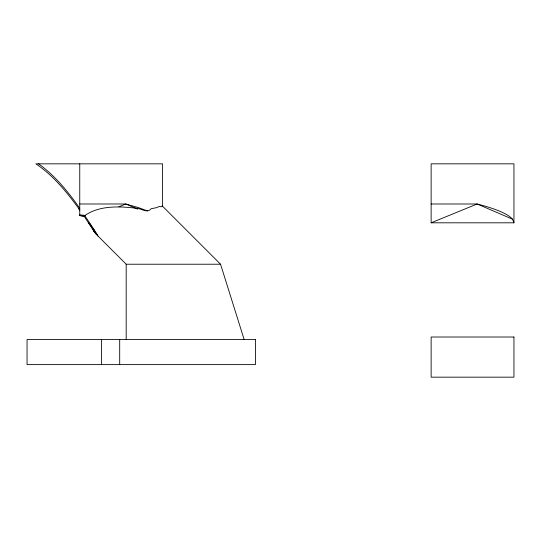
<?xml version="1.0" encoding="UTF-8"?>
<svg xmlns="http://www.w3.org/2000/svg" width="541" height="541" viewBox="0 0 541 541"><rect width="100%" height="100%" fill="white"/><g stroke="black" fill="none" stroke-linecap="round" stroke-linejoin="round"><path stroke-width="0.81" d="M79.757 163.835L79.757 215.561L84.058 216.116C98.279 205.526 118.378 206.121 135.345 208.143L135.487 208.17C140.471 207.845 147.226 213.925 151.203 208.698L156.477 207.683L159.223 206.486L161.11 206.831L161.563 206.141L162.577 206.249L220.552 264.224L244.147 339.518M118.919 206.79L125.769 203.991L138.476 207.609L147.436 210.922M431.13 222.811L477.142 203.991A85.194 17.61 6.5 0 1 512.516 219.2L513.95 222.811L431.13 222.811L431.13 163.835L513.95 163.835L513.95 222.811M84.058 216.116L93.579 230.716L94.655 230.561L97.955 235.991M79.757 203.991L125.769 203.991L137.786 209.157M431.13 203.991L477.142 203.991L512.516 219.2M96.19 233.327L93.579 230.716L95.439 233.482L126.188 264.224L220.552 264.224M79.757 214.824L85.268 215.474M79.757 215.561L84.22 216.359M95.439 233.482L97.123 234.49L93.579 230.716M88.568 222.98L90.658 224.468L94.655 230.561L88.568 222.98L91.449 225.895M38.594 163.835C55.155 175.71 68.105 191.744 79.757 208.285M95.683 232.907L94.661 232.069L95.642 233.043M93.498 229.519L92.335 228.471L93.302 229.688M162.577 206.249L162.577 163.835L35.848 163.835C53.687 175.69 67.226 192.785 79.757 209.84M84.619 215.399L90.658 224.468M78.709 208.799L79.757 210.212M126.188 264.224L126.188 339.518M119.696 339.518L119.696 364.62M101.424 339.518L101.424 364.62M83.497 215.264L83.497 216.001M513.95 337.009L431.13 337.009L431.13 377.165L513.95 377.165L513.95 337.009M255.44 339.518L27.05 339.518L27.05 364.62L255.44 364.62L255.44 339.518"/></g></svg>
